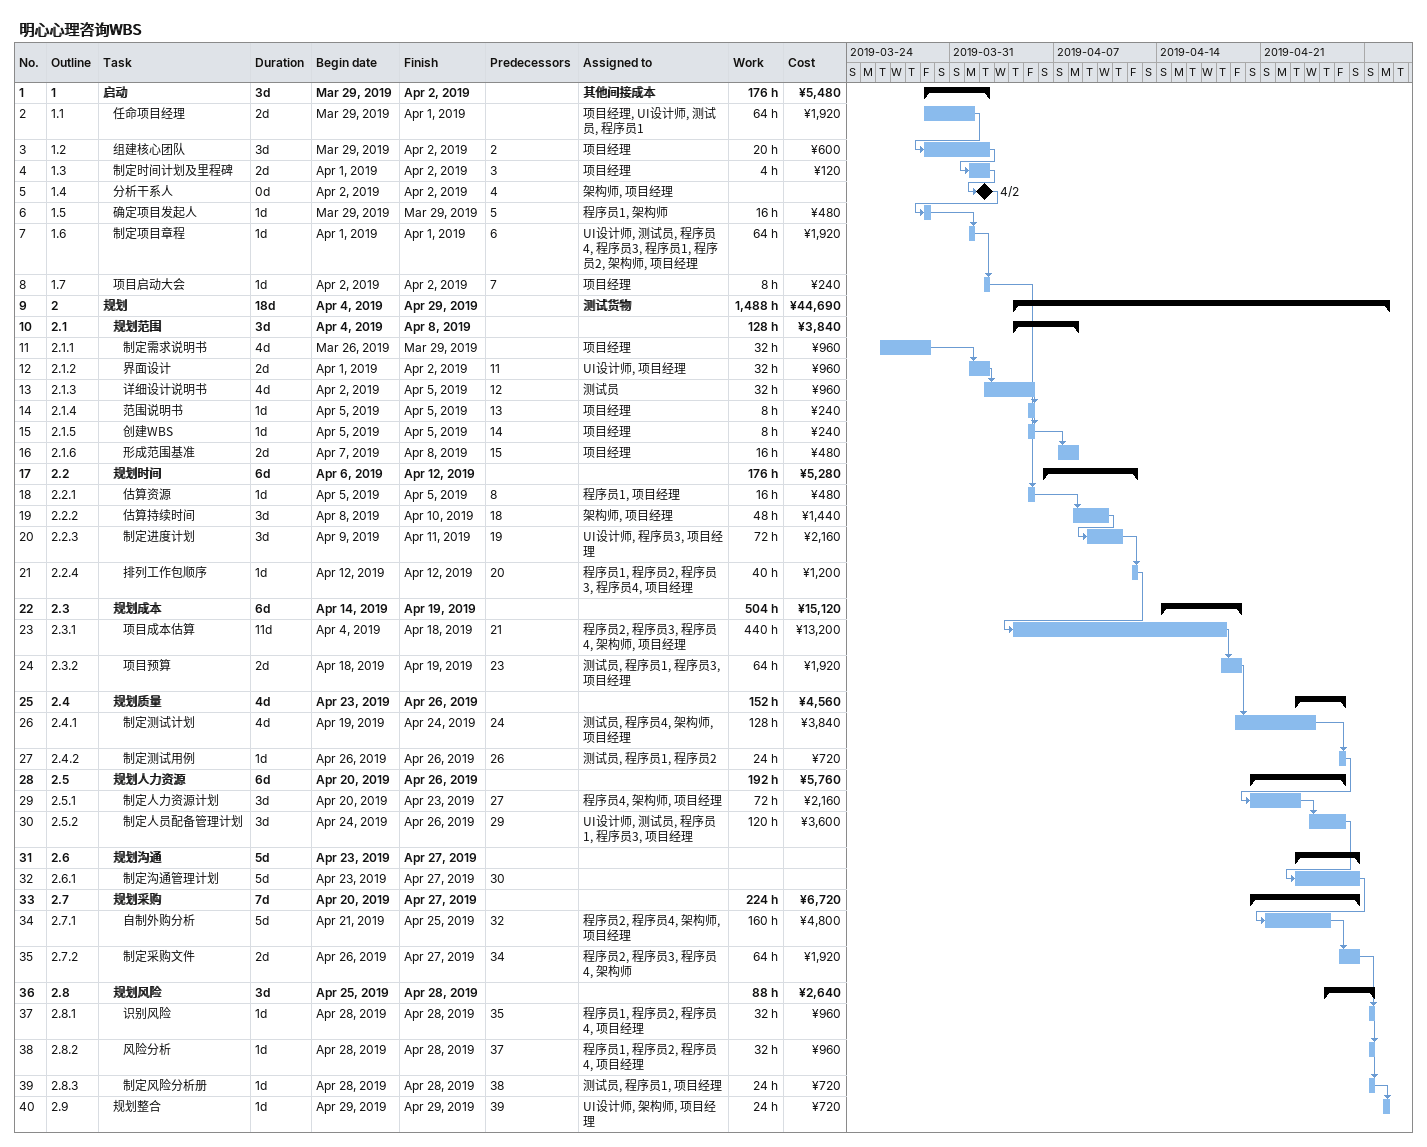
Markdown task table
明心心理咨询WBS

| ID | WBS | Task | Duration | Start | Finish | Predecessors | Resources | Work (h) | Cost (¥) |
|---|---|---|---|---|---|---|---|---|---|
| 1 | 1 | **启动** | 3d | 2019-03-29 | 2019-04-02 |  | 其他间接成本 | 176 | 5480 |
| 2 | 1.1 | 任命项目经理 | 2d | 2019-03-29 | 2019-04-01 |  | 项目经理, UI设计师, 测试员, 程序员1 | 64 | 1920 |
| 3 | 1.2 | 组建核心团队 | 3d | 2019-03-29 | 2019-04-02 | 2 | 项目经理 | 20 | 600 |
| 4 | 1.3 | 制定时间计划及里程碑 | 2d | 2019-04-01 | 2019-04-02 | 3 | 项目经理 | 4 | 120 |
| 5 | 1.4 | 分析干系人 | 0d | 2019-04-02 | 2019-04-02 | 4 | 架构师, 项目经理 |  |  |
| 6 | 1.5 | 确定项目发起人 | 1d | 2019-03-29 | 2019-03-29 | 5 | 程序员1, 架构师 | 16 | 480 |
| 7 | 1.6 | 制定项目章程 | 1d | 2019-04-01 | 2019-04-01 | 6 | UI设计师, 测试员, 程序员4, 程序员3, 程序员1, 程序员2, 架构师, 项目经理 | 64 | 1920 |
| 8 | 1.7 | 项目启动大会 | 1d | 2019-04-02 | 2019-04-02 | 7 | 项目经理 | 8 | 240 |
| 9 | 2 | **规划** | 18d | 2019-04-04 | 2019-04-29 |  | 测试货物 | 1488 | 44690 |
| 10 | 2.1 | **规划范围** | 3d | 2019-04-04 | 2019-04-08 |  |  | 128 | 3840 |
| 11 | 2.1.1 | 制定需求说明书 | 4d | 2019-03-26 | 2019-03-29 |  | 项目经理 | 32 | 960 |
| 12 | 2.1.2 | 界面设计 | 2d | 2019-04-01 | 2019-04-02 | 11 | UI设计师, 项目经理 | 32 | 960 |
| 13 | 2.1.3 | 详细设计说明书 | 4d | 2019-04-02 | 2019-04-05 | 12 | 测试员 | 32 | 960 |
| 14 | 2.1.4 | 范围说明书 | 1d | 2019-04-05 | 2019-04-05 | 13 | 项目经理 | 8 | 240 |
| 15 | 2.1.5 | 创建WBS | 1d | 2019-04-05 | 2019-04-05 | 14 | 项目经理 | 8 | 240 |
| 16 | 2.1.6 | 形成范围基准 | 2d | 2019-04-07 | 2019-04-08 | 15 | 项目经理 | 16 | 480 |
| 17 | 2.2 | **规划时间** | 6d | 2019-04-06 | 2019-04-12 |  |  | 176 | 5280 |
| 18 | 2.2.1 | 估算资源 | 1d | 2019-04-05 | 2019-04-05 | 8 | 程序员1, 项目经理 | 16 | 480 |
| 19 | 2.2.2 | 估算持续时间 | 3d | 2019-04-08 | 2019-04-10 | 18 | 架构师, 项目经理 | 48 | 1440 |
| 20 | 2.2.3 | 制定进度计划 | 3d | 2019-04-09 | 2019-04-11 | 19 | UI设计师, 程序员3, 项目经理 | 72 | 2160 |
| 21 | 2.2.4 | 排列工作包顺序 | 1d | 2019-04-12 | 2019-04-12 | 20 | 程序员1, 程序员2, 程序员3, 程序员4, 项目经理 | 40 | 1200 |
| 22 | 2.3 | **规划成本** | 6d | 2019-04-14 | 2019-04-19 |  |  | 504 | 15120 |
| 23 | 2.3.1 | 项目成本估算 | 11d | 2019-04-04 | 2019-04-18 | 21 | 程序员2, 程序员3, 程序员4, 架构师, 项目经理 | 440 | 13200 |
| 24 | 2.3.2 | 项目预算 | 2d | 2019-04-18 | 2019-04-19 | 23 | 测试员, 程序员1, 程序员3, 项目经理 | 64 | 1920 |
| 25 | 2.4 | **规划质量** | 4d | 2019-04-23 | 2019-04-26 |  |  | 152 | 4560 |
| 26 | 2.4.1 | 制定测试计划 | 4d | 2019-04-19 | 2019-04-24 | 24 | 测试员, 程序员4, 架构师, 项目经理 | 128 | 3840 |
| 27 | 2.4.2 | 制定测试用例 | 1d | 2019-04-26 | 2019-04-26 | 26 | 测试员, 程序员1, 程序员2 | 24 | 720 |
| 28 | 2.5 | **规划人力资源** | 6d | 2019-04-20 | 2019-04-26 |  |  | 192 | 5760 |
| 29 | 2.5.1 | 制定人力资源计划 | 3d | 2019-04-20 | 2019-04-23 | 27 | 程序员4, 架构师, 项目经理 | 72 | 2160 |
| 30 | 2.5.2 | 制定人员配备管理计划 | 3d | 2019-04-24 | 2019-04-26 | 29 | UI设计师, 测试员, 程序员1, 程序员3, 项目经理 | 120 | 3600 |
| 31 | 2.6 | **规划沟通** | 5d | 2019-04-23 | 2019-04-27 |  |  |  |  |
| 32 | 2.6.1 | 制定沟通管理计划 | 5d | 2019-04-23 | 2019-04-27 | 30 |  |  |  |
| 33 | 2.7 | **规划采购** | 7d | 2019-04-20 | 2019-04-27 |  |  | 224 | 6720 |
| 34 | 2.7.1 | 自制外购分析 | 5d | 2019-04-21 | 2019-04-25 | 32 | 程序员2, 程序员4, 架构师, 项目经理 | 160 | 4800 |
| 35 | 2.7.2 | 制定采购文件 | 2d | 2019-04-26 | 2019-04-27 | 34 | 程序员2, 程序员3, 程序员4, 架构师 | 64 | 1920 |
| 36 | 2.8 | **规划风险** | 3d | 2019-04-25 | 2019-04-28 |  |  | 88 | 2640 |
| 37 | 2.8.1 | 识别风险 | 1d | 2019-04-28 | 2019-04-28 | 35 | 程序员1, 程序员2, 程序员4, 项目经理 | 32 | 960 |
| 38 | 2.8.2 | 风险分析 | 1d | 2019-04-28 | 2019-04-28 | 37 | 程序员1, 程序员2, 程序员4, 项目经理 | 32 | 960 |
| 39 | 2.8.3 | 制定风险分析册 | 1d | 2019-04-28 | 2019-04-28 | 38 | 测试员, 程序员1, 项目经理 | 24 | 720 |
| 40 | 2.9 | 规划整合 | 1d | 2019-04-29 | 2019-04-29 | 39 | UI设计师, 架构师, 项目经理 | 24 | 720 |
